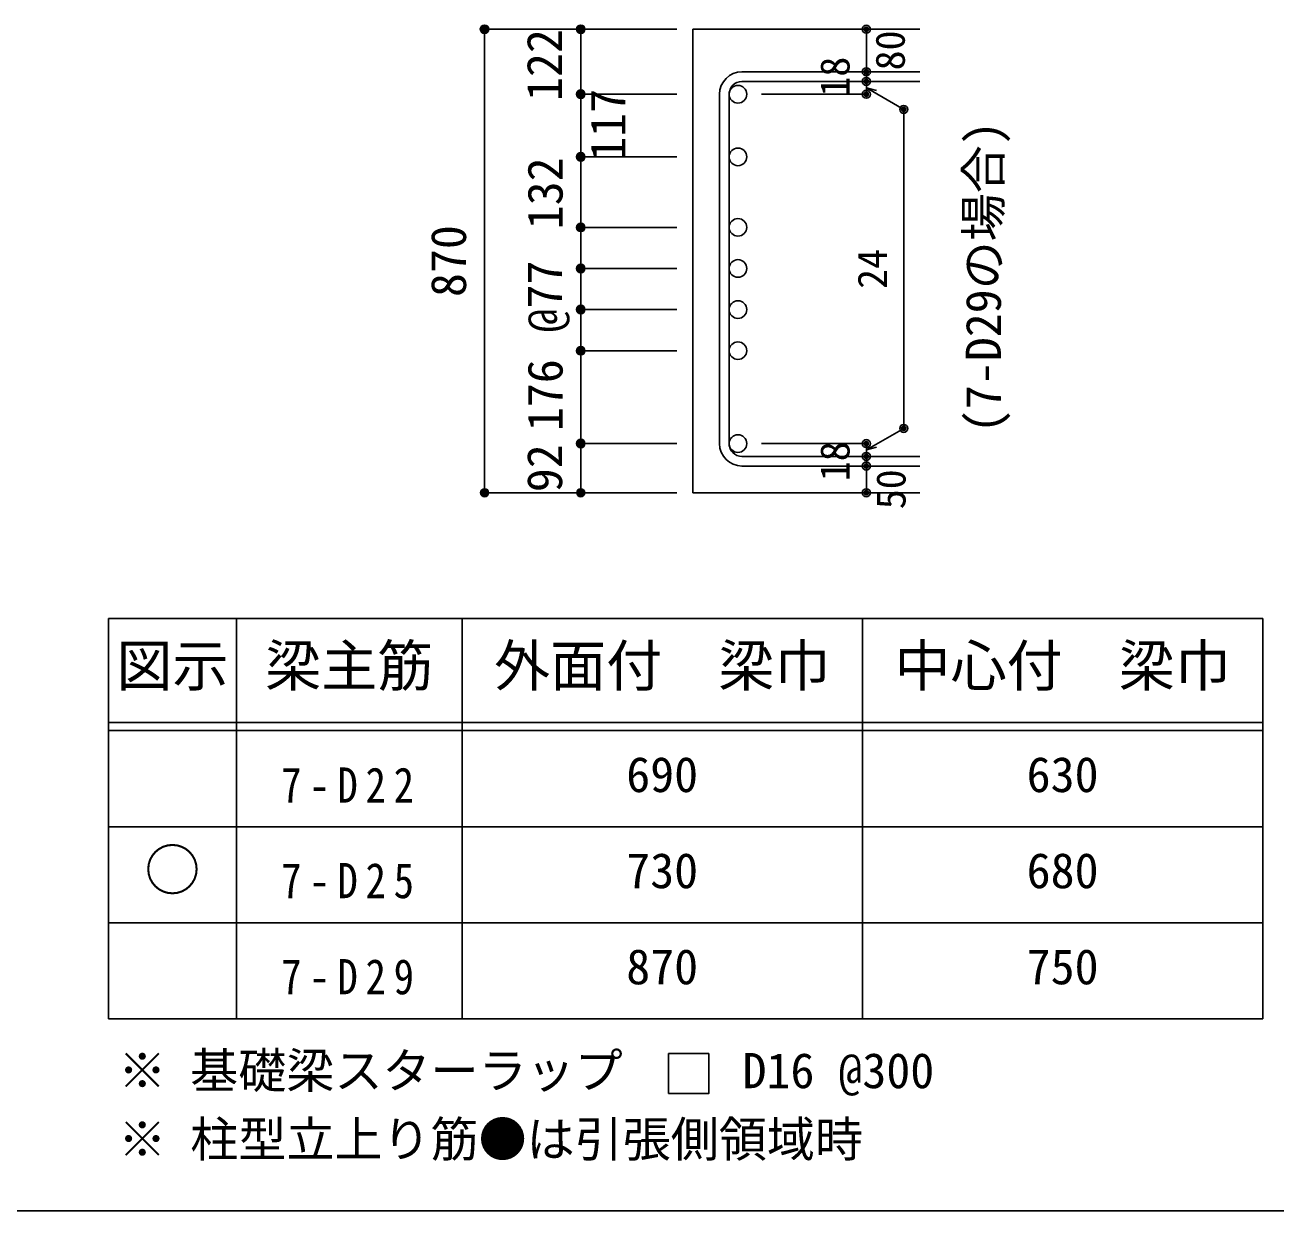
# Model space of a CAD drawing. Units: millimetres at full size, sheet at 1:30, with parts at other scales. Extents: x -5973 to 5954, y -4195 to 4201.
# Drawn here: x 1292 to 3633, y -4195 to -1974 of the extents above; entities that cross this region are included whole.
import ezdxf
from ezdxf.enums import TextEntityAlignment as Align

# ---------------------------------------------------------------- set-up
doc = ezdxf.new("R2010")
doc.units = ezdxf.units.MM
doc.header["$LTSCALE"] = 30
doc.header["$PDMODE"] = 32
doc.header["$PDSIZE"] = 15
for name, color, linetype in [('0-1_躯体線', 2, 'Continuous'), ('0-5_基礎梁筋', 7, 'Continuous'), ('0-6_スタラップ筋', 7, 'Continuous'), ('0-7_文字', 4, 'Continuous'), ('0-D_寸法', 4, 'Continuous'), ('6-7_文字', 7, 'Continuous'), ('6-E_枠', 7, 'Continuous'), ('F-0_枠', 6, 'Continuous')]:
    doc.layers.add(name, color=color, linetype=linetype)
doc.styles.add('ＭＳ ゴシック', font='')
doc.styles.get('ＭＳ ゴシック').set_extended_font_data('MS Gothic')

msp = doc.modelspace()

# ---------------------------------------------------------------- linework, layer by layer
at = {"layer": '0-1_躯体線'}
for p, q in [((2967.44, -1981.92), (2542.44, -1981.92)), ((2542.44, -1981.92), (2542.44, -2849.92)), ((2967.44, -2849.92), (2542.44, -2849.92))]:
    msp.add_line(p, q, dxfattribs=at)
at = {"layer": '0-5_基礎梁筋', "color": 3}
for centre in [(2626.94, -2103.62), (2626.94, -2220.92), (2626.94, -2352.92), (2626.94, -2429.92), (2626.94, -2506.92), (2626.94, -2583.92), (2626.94, -2757.92)]:
    msp.add_circle(centre, 16.5, dxfattribs=at)
at = {"layer": '0-6_スタラップ筋'}
for p, q in [((2634.44, -2061.62), (2967.44, -2061.62)), ((2634.44, -2079.62), (2967.44, -2079.62)), ((2592.44, -2103.62), (2592.44, -2757.92)), ((2610.44, -2103.62), (2610.44, -2757.92)), ((2634.44, -2781.92), (2967.44, -2781.92)), ((2634.44, -2799.92), (2967.44, -2799.92))]:
    msp.add_line(p, q, dxfattribs=at)
for centre, radius, start, end in [((2634.44, -2103.62), 42, 90, 180), ((2634.44, -2103.62), 24, 90, 180), ((2634.44, -2757.92), 42, 180, 270), ((2634.44, -2757.92), 24, 180, 270)]:
    msp.add_arc(centre, radius, start, end, dxfattribs=at)
at = {"layer": '0-D_寸法'}
for p, q in [((2152.44, -1981.92), (2332.44, -1981.92)), ((2152.44, -1981.92), (2332.44, -1981.92)), ((2152.44, -1981.92), (2152.44, -2849.92)), ((2332.44, -1981.92), (2512.44, -1981.92)), ((2332.44, -1981.92), (2512.44, -1981.92)), ((2867.44, -2061.62), (2867.44, -1981.92)), ((2867.44, -1981.92), (2867.44, -2061.62)), ((2867.44, -2079.62), (2867.44, -2061.62)), ((2867.44, -2079.62), (2867.44, -2103.62)), ((2332.44, -2103.62), (2512.44, -2103.62)), ((2332.44, -2103.62), (2512.44, -2103.62)), ((2867.44, -2103.62), (2671.35, -2103.62)), ((2867.44, -2091.62), (2937.5, -2132.07)), ((2867.44, -2091.62), (2886.76, -2096.8)), ((2937.5, -2132.07), (2937.5, -2729.47)), ((2332.44, -2193.42), (2332.44, -2350.42)), ((2332.44, -2220.92), (2512.44, -2220.92)), ((2332.44, -2220.92), (2512.44, -2220.92)), ((2332.44, -2352.92), (2512.44, -2352.92)), ((2332.44, -2352.92), (2512.44, -2352.92)), ((2332.44, -2429.92), (2512.44, -2429.92)), ((2332.44, -2506.92), (2512.44, -2506.92)), ((2332.44, -2583.92), (2512.44, -2583.92)), ((2867.44, -2769.92), (2937.5, -2729.47)), ((2332.44, -2757.92), (2512.44, -2757.92)), ((2867.44, -2757.92), (2671.35, -2757.92)), ((2867.44, -2781.92), (2867.44, -2757.92)), ((2867.44, -2769.92), (2886.76, -2764.75)), ((2867.44, -2799.92), (2867.44, -2781.92)), ((2867.44, -2849.92), (2867.44, -2799.92)), ((2152.44, -2849.92), (2332.44, -2849.92)), ((2332.44, -2849.92), (2512.44, -2849.92))]:
    msp.add_line(p, q, dxfattribs=at)
for points in [[(2332.44, -1981.92), (2332.44, -2103.62), (2332.44, -2193.42)], [(2332.44, -2350.42), (2332.44, -2757.92), (2332.44, -2849.92)]]:
    msp.add_lwpolyline(points, dxfattribs=at)
for centre, radius in [((2152.44, -1981.92), 8), ((2152.44, -1981.92), 7.2), ((2152.44, -1981.92), 6.4), ((2152.44, -1981.92), 5.6), ((2152.44, -1981.92), 4.8), ((2152.44, -1981.92), 4), ((2152.44, -1981.92), 3.2), ((2152.44, -1981.92), 2.4), ((2152.44, -1981.92), 1.6), ((2152.44, -1981.92), 0.8), ((2332.44, -1981.92), 8), ((2332.44, -1981.92), 7.2), ((2332.44, -1981.92), 6.4), ((2332.44, -1981.92), 5.6), ((2332.44, -1981.92), 4.8), ((2332.44, -1981.92), 4), ((2332.44, -1981.92), 3.2), ((2332.44, -1981.92), 2.4), ((2332.44, -1981.92), 1.6), ((2332.44, -1981.92), 0.8), ((2867.44, -1981.92), 4), ((2867.44, -1981.92), 3.6), ((2867.44, -1981.92), 3.2), ((2867.44, -1981.92), 2.8), ((2867.44, -1981.92), 2.4), ((2867.44, -1981.92), 2), ((2867.44, -1981.92), 1.6), ((2867.44, -1981.92), 1.2), ((2867.44, -1981.92), 0.8), ((2867.44, -1981.92), 0.4), ((2867.44, -2061.62), 4), ((2867.44, -2061.62), 3.6), ((2867.44, -2061.62), 3.2), ((2867.44, -2061.62), 2.8), ((2867.44, -2061.62), 2.4), ((2867.44, -2061.62), 2), ((2867.44, -2061.62), 1.6), ((2867.44, -2079.62), 4), ((2867.44, -2079.62), 3.6), ((2867.44, -2079.62), 3.2), ((2867.44, -2079.62), 2.8), ((2867.44, -2079.62), 2.4), ((2867.44, -2079.62), 2), ((2867.44, -2079.62), 1.6), ((2867.44, -2061.62), 1.2), ((2867.44, -2079.62), 1.2), ((2867.44, -2061.62), 0.8), ((2867.44, -2079.62), 0.8), ((2867.44, -2061.62), 0.4), ((2867.44, -2079.62), 0.4), ((2332.44, -2103.62), 8), ((2332.44, -2103.62), 7.2), ((2332.44, -2103.62), 6.4), ((2332.44, -2103.62), 5.6), ((2332.44, -2103.62), 4.8), ((2332.44, -2103.62), 4), ((2332.44, -2103.62), 3.2), ((2332.44, -2103.62), 2.4), ((2332.44, -2103.62), 1.6), ((2332.44, -2103.62), 0.8), ((2867.44, -2103.62), 4), ((2867.44, -2103.62), 3.6), ((2867.44, -2103.62), 3.2), ((2867.44, -2103.62), 2.8), ((2867.44, -2103.62), 2.4), ((2867.44, -2103.62), 2), ((2867.44, -2103.62), 1.6), ((2867.44, -2103.62), 1.2), ((2867.44, -2103.62), 0.8), ((2867.44, -2103.62), 0.4), ((2937.5, -2132.07), 4), ((2937.5, -2132.07), 3.6), ((2937.5, -2132.07), 3.2), ((2937.5, -2132.07), 2.8), ((2937.5, -2132.07), 2.4), ((2937.5, -2132.07), 2), ((2937.5, -2132.07), 1.6), ((2937.5, -2132.07), 1.2), ((2937.5, -2132.07), 0.8), ((2937.5, -2132.07), 0.4), ((2332.44, -2220.92), 8), ((2332.44, -2220.92), 7.2), ((2332.44, -2220.92), 6.4), ((2332.44, -2220.92), 5.6), ((2332.44, -2220.92), 4.8), ((2332.44, -2220.92), 4), ((2332.44, -2220.92), 3.2), ((2332.44, -2220.92), 2.4), ((2332.44, -2220.92), 1.6), ((2332.44, -2220.92), 0.8), ((2332.44, -2352.92), 8), ((2332.44, -2352.92), 7.2), ((2332.44, -2352.92), 6.4), ((2332.44, -2352.92), 5.6), ((2332.44, -2352.92), 4.8), ((2332.44, -2352.92), 4), ((2332.44, -2352.92), 3.2), ((2332.44, -2352.92), 2.4), ((2332.44, -2352.92), 1.6), ((2332.44, -2352.92), 0.8), ((2332.44, -2429.92), 8), ((2332.44, -2429.92), 7.2), ((2332.44, -2429.92), 6.4), ((2332.44, -2429.92), 5.6), ((2332.44, -2429.92), 4.8), ((2332.44, -2429.92), 4), ((2332.44, -2429.92), 3.2), ((2332.44, -2429.92), 2.4), ((2332.44, -2429.92), 1.6), ((2332.44, -2429.92), 0.8), ((2332.44, -2506.92), 8), ((2332.44, -2506.92), 7.2), ((2332.44, -2506.92), 6.4), ((2332.44, -2506.92), 5.6), ((2332.44, -2506.92), 4.8), ((2332.44, -2506.92), 4), ((2332.44, -2506.92), 3.2), ((2332.44, -2506.92), 2.4), ((2332.44, -2506.92), 1.6), ((2332.44, -2506.92), 0.8), ((2332.44, -2583.92), 8), ((2332.44, -2583.92), 7.2), ((2332.44, -2583.92), 6.4), ((2332.44, -2583.92), 5.6), ((2332.44, -2583.92), 4.8), ((2332.44, -2583.92), 4), ((2332.44, -2583.92), 3.2), ((2332.44, -2583.92), 2.4), ((2332.44, -2583.92), 1.6), ((2332.44, -2583.92), 0.8), ((2937.5, -2729.47), 4), ((2937.5, -2729.47), 3.6), ((2937.5, -2729.47), 3.2), ((2937.5, -2729.47), 2.8), ((2937.5, -2729.47), 2.4), ((2937.5, -2729.47), 2), ((2937.5, -2729.47), 1.6), ((2937.5, -2729.47), 1.2), ((2937.5, -2729.47), 0.8), ((2937.5, -2729.47), 0.4), ((2332.44, -2757.92), 8), ((2332.44, -2757.92), 7.2), ((2332.44, -2757.92), 6.4), ((2332.44, -2757.92), 5.6), ((2332.44, -2757.92), 4.8), ((2332.44, -2757.92), 4), ((2332.44, -2757.92), 3.2), ((2332.44, -2757.92), 2.4), ((2332.44, -2757.92), 1.6), ((2332.44, -2757.92), 0.8), ((2867.44, -2757.92), 4), ((2867.44, -2757.92), 3.6), ((2867.44, -2757.92), 3.2), ((2867.44, -2757.92), 2.8), ((2867.44, -2757.92), 2.4), ((2867.44, -2757.92), 2), ((2867.44, -2757.92), 1.6), ((2867.44, -2757.92), 1.2), ((2867.44, -2757.92), 0.8), ((2867.44, -2757.92), 0.4), ((2867.44, -2781.92), 4), ((2867.44, -2781.92), 3.6), ((2867.44, -2781.92), 3.2), ((2867.44, -2781.92), 2.8), ((2867.44, -2781.92), 2.4), ((2867.44, -2781.92), 2), ((2867.44, -2781.92), 1.6), ((2867.44, -2781.92), 1.2), ((2867.44, -2781.92), 0.8), ((2867.44, -2781.92), 0.4), ((2867.44, -2799.92), 4), ((2867.44, -2799.92), 3.6), ((2867.44, -2799.92), 3.2), ((2867.44, -2799.92), 2.8), ((2867.44, -2799.92), 2.4), ((2867.44, -2799.92), 2), ((2867.44, -2799.92), 1.6), ((2867.44, -2799.92), 1.2), ((2867.44, -2799.92), 0.8), ((2867.44, -2799.92), 0.4), ((2152.44, -2849.92), 7.2), ((2152.44, -2849.92), 6.4), ((2152.44, -2849.92), 5.6), ((2152.44, -2849.92), 4.8), ((2152.44, -2849.92), 4), ((2152.44, -2849.92), 3.2), ((2152.44, -2849.92), 2.4), ((2152.44, -2849.92), 1.6), ((2152.44, -2849.92), 0.8), ((2332.44, -2849.92), 7.2), ((2332.44, -2849.92), 6.4), ((2332.44, -2849.92), 5.6), ((2332.44, -2849.92), 4.8), ((2332.44, -2849.92), 4), ((2332.44, -2849.92), 3.2), ((2332.44, -2849.92), 2.4), ((2332.44, -2849.92), 1.6), ((2332.44, -2849.92), 0.8), ((2867.44, -2849.92), 4), ((2867.44, -2849.92), 3.6), ((2867.44, -2849.92), 3.2), ((2867.44, -2849.92), 2.8), ((2867.44, -2849.92), 2.4), ((2867.44, -2849.92), 2), ((2867.44, -2849.92), 1.6), ((2867.44, -2849.92), 1.2), ((2867.44, -2849.92), 0.8), ((2867.44, -2849.92), 0.4)]:
    msp.add_circle(centre, radius, dxfattribs=at)
at = {"layer": '0-D_寸法', "color": 7}
for p in [(2152.44, -1981.92), (2152.44, -1981.92), (2332.44, -1981.92), (2867.44, -1981.92), (2867.44, -2061.62), (2867.44, -2079.62), (2332.44, -2103.62), (2867.44, -2103.62), (2937.5, -2132.07), (2332.44, -2220.92), (2332.44, -2352.92), (2332.44, -2429.92), (2332.44, -2429.92), (2332.44, -2506.92), (2332.44, -2506.92), (2332.44, -2583.92), (2332.44, -2583.92), (2937.5, -2729.47), (2332.44, -2757.92), (2332.44, -2757.92), (2867.44, -2757.92), (2867.44, -2757.92), (2867.44, -2781.92), (2867.44, -2799.92), (2152.44, -2849.92), (2152.44, -2849.92), (2332.44, -2849.92), (2867.44, -2849.92)]:
    msp.add_point(p, dxfattribs=at)
at = {"layer": '6-7_文字'}
msp.add_lwpolyline([(2497.18, -3975.29), (2572.18, -3975.29), (2572.18, -3900.29), (2497.18, -3900.29)], close=True, dxfattribs=at)
at = {"layer": '6-E_枠', "color": 3}
for p, q in [((1447.71, -3085.43), (1447.71, -3835.43)), ((1447.71, -3085.43), (3610.24, -3085.43)), ((3610.24, -3085.43), (3610.24, -3835.43)), ((1447.71, -3835.43), (3610.24, -3835.43))]:
    msp.add_line(p, q, dxfattribs=at)
at = {"layer": '6-E_枠'}
for p, q in [((1687.71, -3085.43), (1687.71, -3835.43)), ((2110.24, -3085.43), (2110.24, -3835.43)), ((2860.24, -3085.43), (2860.24, -3835.43)), ((1447.71, -3280.43), (3610.24, -3280.43)), ((1447.71, -3295.43), (3610.24, -3295.43)), ((1447.71, -3475.43), (3610.24, -3475.43)), ((1447.71, -3655.43), (3610.24, -3655.43))]:
    msp.add_line(p, q, dxfattribs=at)
at = {"layer": 'F-0_枠'}
msp.add_line((5954.1, -4195.24), (-5972.88, -4195.24), dxfattribs=at)

# ---------------------------------------------------------------- texts
at = {"layer": '0-7_文字', "color": 7, "style": 'ＭＳ ゴシック'}
msp.add_text('(7-D29の場合)', height=65.98, rotation=90, dxfattribs=at).set_placement((3139.32, -2738.35), align=Align.BOTTOM_LEFT)
at = {"layer": '0-D_寸法', "style": 'ＭＳ ゴシック'}
for s, height, p in [('122', 65.98, (2317.05, -2116.25)), ('80', 54.99, (2955.96, -2058.94)), ('18', 54.99, (2852.44, -2108.12)), ('117', 65.98, (2436.13, -2228.29)), ('132', 65.98, (2318.37, -2356.58)), ('870', 65.98, (2137.44, -2483.42)), ('24', 54.99, (2922.5, -2468.27)), ('@77', 65.98, (2317.44, -2549.92)), ('176', 65.98, (2318.37, -2734.58)), ('18', 54.99, (2852.44, -2828.42)), ('92', 65.98, (2317.44, -2848.92)), ('50', 54.99, (2957.44, -2880.92))]:
    msp.add_text(s, height=height, rotation=90, dxfattribs=at).set_placement(p, align=Align.BOTTOM_LEFT)
at = {"layer": '6-7_文字', "color": 2, "style": 'ＭＳ ゴシック'}
for s, p in [('図示', (1462.71, -3235.43)), ('梁主筋', (1741.48, -3235.43)), ('外面付\u3000梁巾', (2170.24, -3235.43)), ('中心付\u3000梁巾', (2920.24, -3235.43)), ('○', (1515.21, -3617.93))]:
    msp.add_text(s, height=76.98, dxfattribs=at).set_placement(p, align=Align.BOTTOM_LEFT)
at = {"layer": '6-7_文字', "style": 'ＭＳ ゴシック'}
for s, p in [('690', (2417.74, -3430.43)), ('630', (3167.74, -3430.43)), ('730', (2417.74, -3610.43)), ('680', (3167.74, -3610.43)), ('870', (2417.74, -3790.43)), ('750', (3167.74, -3790.43)), ('※ 基礎梁スターラップ     D16 @300', (1466.27, -3985.01)), ('※ 柱型立上り筋●は引張側領域時', (1466.27, -4113.51))]:
    msp.add_text(s, height=65.98, dxfattribs=at).set_placement(p, align=Align.BOTTOM_LEFT)
at = {"layer": '6-7_文字', "char_height": 65.98, "attachment_point": 7, "style": 'ＭＳ ゴシック'}
for s, insert in [('\\T1.38;\\W0.85;7-D22', (1771.48, -3430.43)), ('\\T1.38;\\W0.85;7-D25', (1771.48, -3610.43)), ('\\T1.38;\\W0.85;7-D29', (1771.48, -3790.43))]:
    msp.add_mtext(s, dxfattribs=dict(at, insert=insert))

doc.saveas('drawing.dxf')
